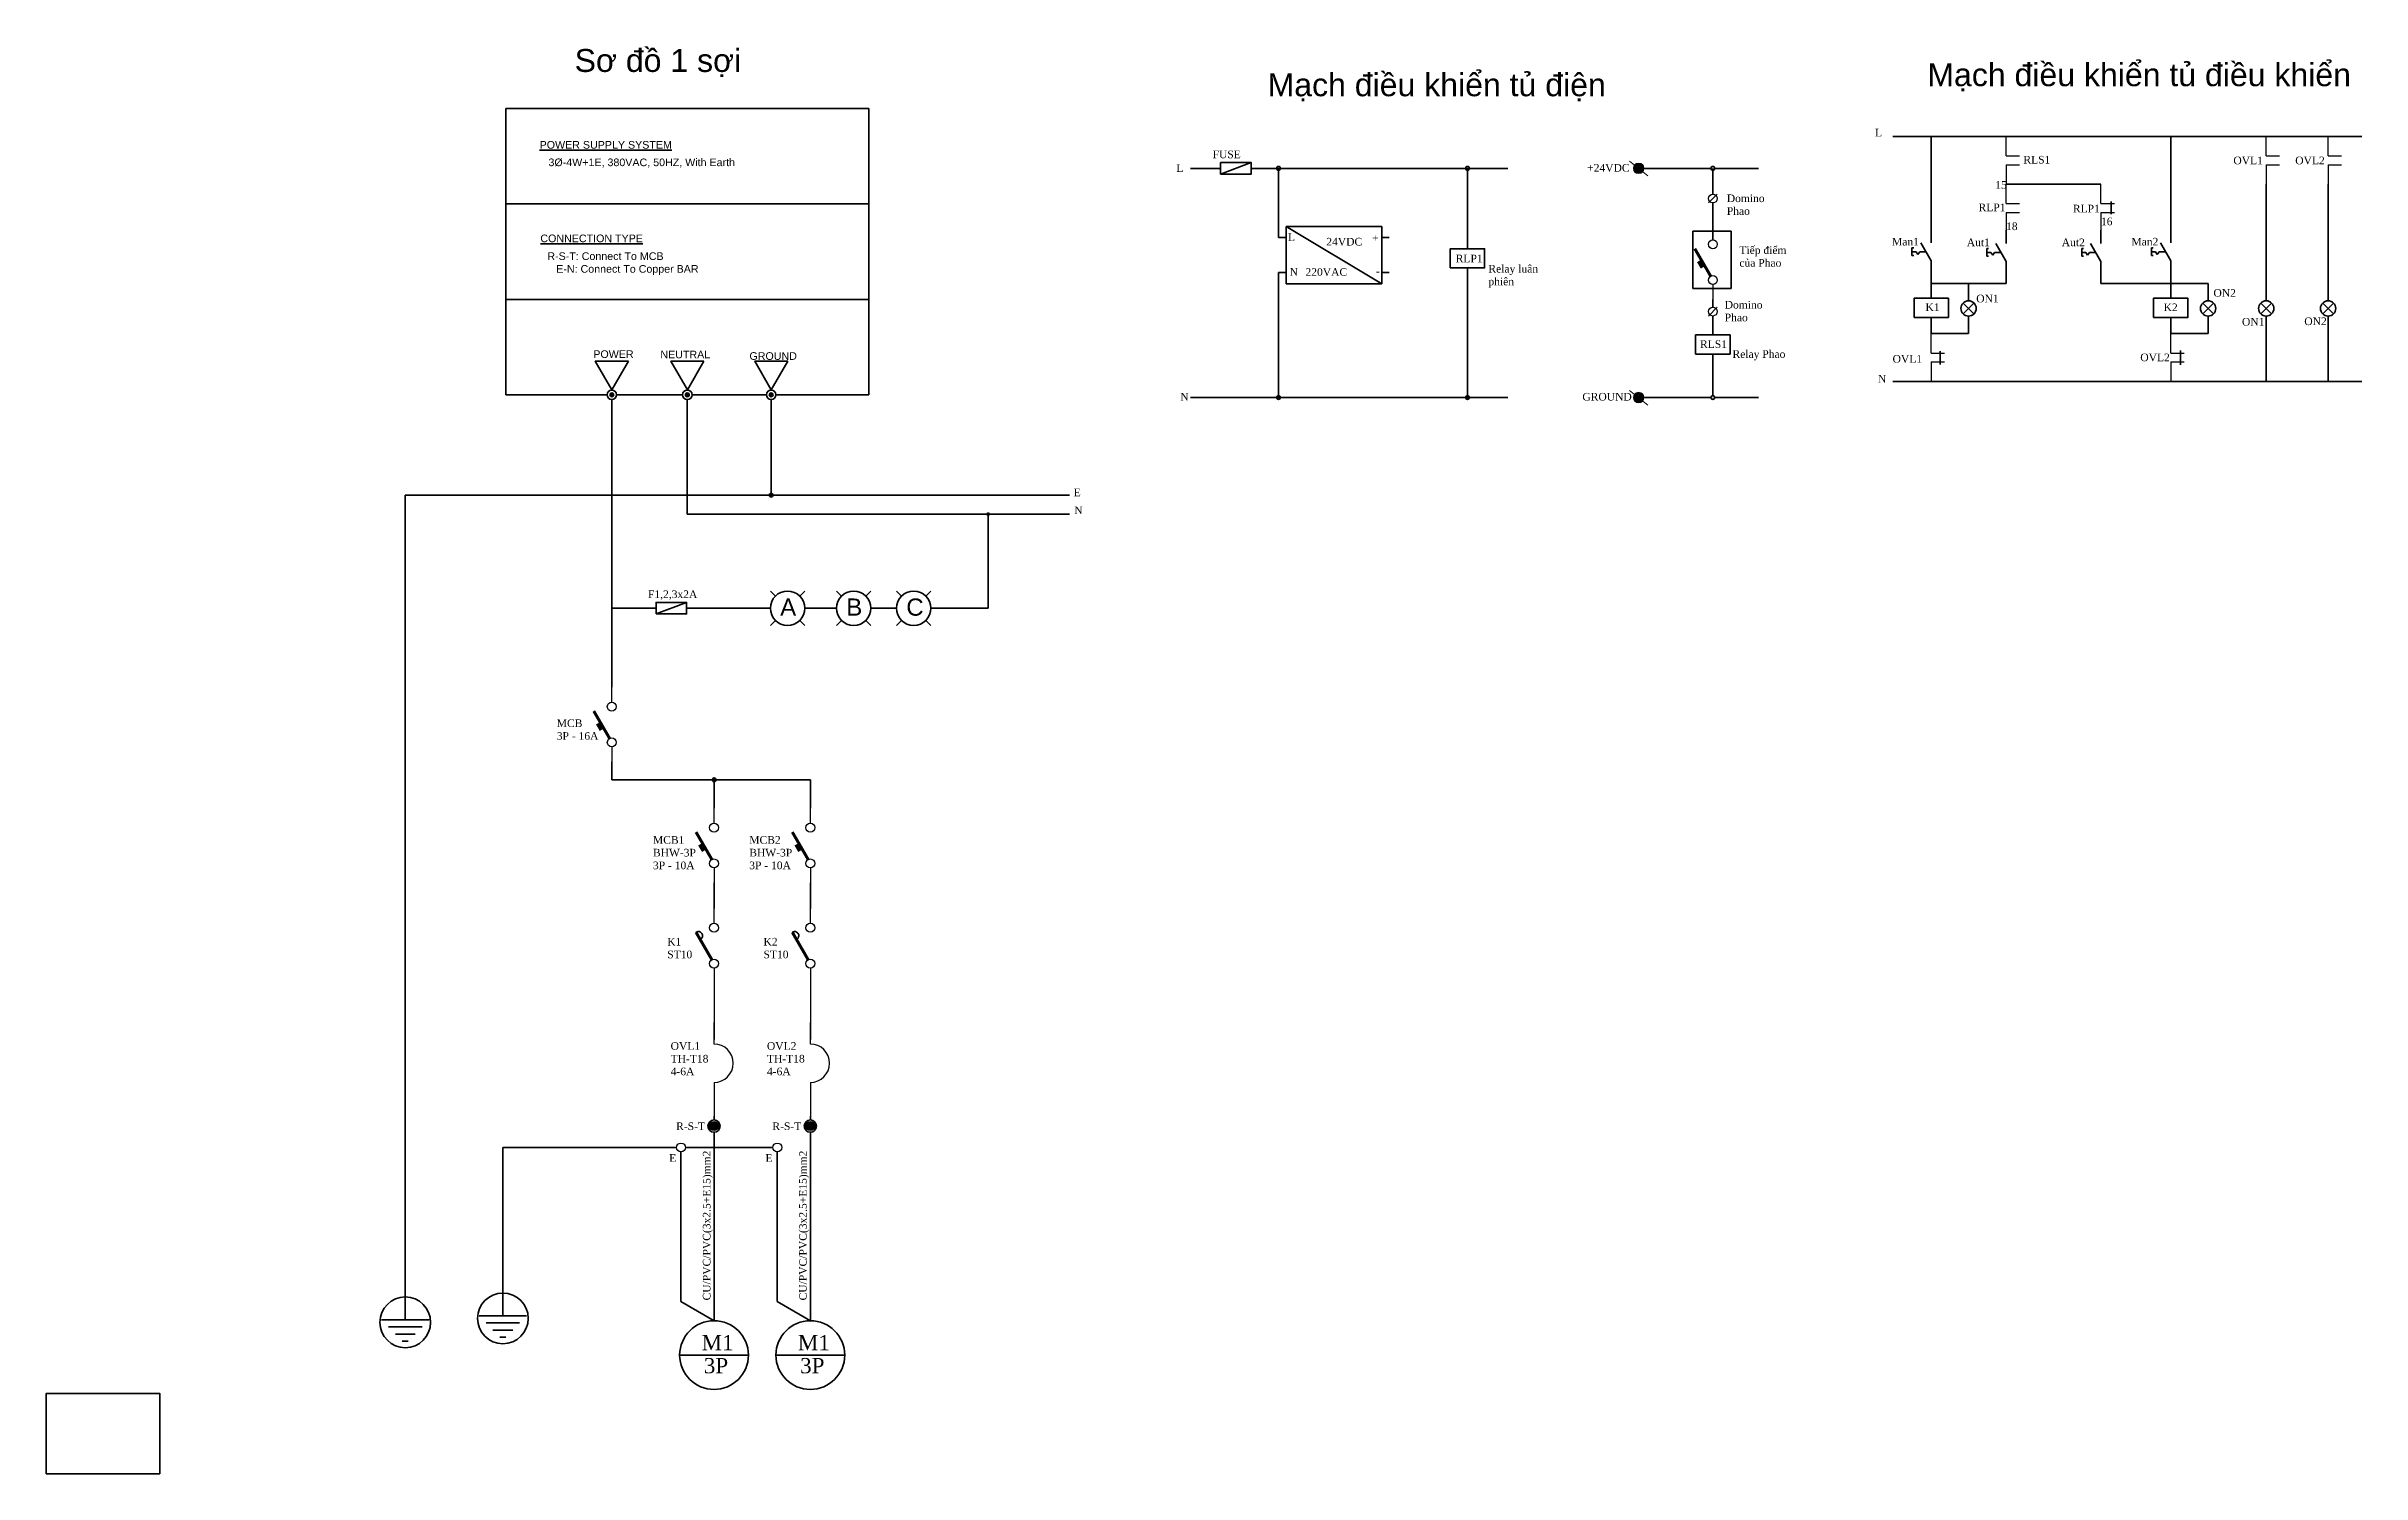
# Model space of a CAD drawing. Header units: millimetres. Extents: x 0 to 31091, y 0 to 17712.
# Drawn here: x 0 to 6061, y 0 to 3737 of the extents above.
import ezdxf

# ---------------------------------------------------------------- set-up
doc = ezdxf.new("R2010")
doc.units = ezdxf.units.MM
doc.header["$MEASUREMENT"] = 0
doc.linetypes.add('DASHED', pattern=[0.75, 0.5, -0.25])
for name, color, linetype in [('0 @ 1', 7, 'Continuous'), ('1-DAY', 4, 'DASHED'), ('CHUTO', 3, 'Continuous'), ('MANH', 8, 'Continuous'), ('PHU KIEN', 7, 'Continuous'), ('TBD', 2, 'Continuous')]:
    doc.layers.add(name, color=color, linetype=linetype)
for name, color, linetype, lineweight in [('0---TBD---SD', 2, 'Continuous', 25), ('MAIN', 3, 'Continuous', 15), ('NetDam', 7, 'Continuous', 35)]:
    doc.layers.add(name, color=color, linetype=linetype, lineweight=lineweight)
doc.styles.get("Standard").update_dxf_attribs({"font": 'arial.ttf'})

# ---------------------------------------------------------------- blocks, each defined once
blk = doc.blocks.new('di2')
at = {"layer": 'TBD', "color": 0}
for p, q in [((0, 500), (0, 625)), ((0, 125), (0, 0))]:
    blk.add_line(p, q, dxfattribs=at)
for points, const_width in [([(-18, 195), (-151, 425)], 25), ([(-88, 266), (-120, 320)], 30)]:
    blk.add_lwpolyline(points, dxfattribs=dict(at, const_width=const_width))
for centre in [(0, 462), (0, 162)]:
    blk.add_circle(centre, 37.5, dxfattribs=at)
blk = doc.blocks.new('Nguon24v')
at = {"layer": 'NetDam', "color": 0}
for p, q in [((4330.5, 2561), (4310.5, 2561)), ((4330.5, 2590), (4580.5, 2440)), ((4580.5, 2561), (4600.5, 2561)), ((4330.5, 2470), (4310.5, 2470)), ((4580.5, 2470), (4600.5, 2470))]:
    blk.add_line(p, q, dxfattribs=at)
blk.add_lwpolyline([(4330.5, 2440), (4580.5, 2440), (4580.5, 2590), (4330.5, 2590)], close=True, dxfattribs=at)
at = {"char_height": 20, "attachment_point": 1}
for s, insert in [('{\\fTimes New Roman|b0|i0|c0|p18;L}', (4335, 2571.8)), ('{\\fTimes New Roman|b0|i0|c0|p18;24VDC}', (4435.5, 2560.3)), ('{\\fTimes New Roman|b0|i0|c0|p18;+}', (4555, 2569.8)), ('{\\fTimes New Roman|b0|i0|c0|p18;N}', (4339.5, 2481.3)), ('{\\fTimes New Roman|b0|i0|c0|p18;220VAC}', (4381, 2480.9)), ('{\\fTimes New Roman|b0|i0|c0|p18;-}', (4565.8, 2483.4))]:
    blk.add_mtext_dynamic_manual_height_columns(s, width=136, gutter_width=1, heights=[0], dxfattribs=dict(at, insert=insert))
blk = doc.blocks.new('Nguon24VDC')
at = {"layer": 'NetDam', "color": 0}
blk.add_blockref('Nguon24v', (0, 0), dxfattribs=at)
blk = doc.blocks.new('TDM')
at = {"layer": '0---TBD---SD', "color": 7}
for p, q in [((334849, 442398), (334849, 442782)), ((334849, 442398), (335027, 442398)), ((334938, 442398), (335115, 442398)), ((334849, 442221), (334849, 441837)), ((334849, 442221), (335027, 442221)), ((334938, 442221), (335115, 442221))]:
    blk.add_line(p, q, dxfattribs=at)

msp = doc.modelspace()

# ---------------------------------------------------------------- hatches: boundary and pattern name
at = {"layer": 'NetDam'}
h = msp.add_hatch(color=256, dxfattribs=at)
h.dxf.hatch_style = 1
h.paths.add_polyline_path([(3225.6, 2822.3), (3225.6, 2817.3), (3230.6, 2817.3, 0.414214)])
h.paths.add_polyline_path([(3230.6, 2817.3), (3220.6, 2817.3, 1)])
h.paths.add_polyline_path([(3225.6, 2822.3, 0.414214), (3220.6, 2817.3), (3225.6, 2817.3)])
h.paths.add_polyline_path([(3720.2, 2822.3, 0.414214), (3715.2, 2817.3), (3720.2, 2817.3)])
h.paths.add_polyline_path([(3720.2, 2822.3), (3720.2, 2817.3), (3725.2, 2817.3, 0.414214)])
h.paths.add_polyline_path([(3725.2, 2817.3), (3715.2, 2817.3, 1)])
h.paths.add_polyline_path([(3715.2, 3417.3), (3725.2, 3417.3, 1)])
h.paths.add_polyline_path([(3720.2, 3417.3), (3715.2, 3417.3, 0.414214), (3720.2, 3412.3)])
h.paths.add_polyline_path([(3725.2, 3417.3), (3720.2, 3417.3), (3720.2, 3412.3, 0.414214)])
h.paths.add_polyline_path([(3220.6, 3417.3), (3230.6, 3417.3, 1)])
h.paths.add_polyline_path([(3225.6, 3417.3), (3220.6, 3417.3, 0.414214), (3225.6, 3412.3)])
h.paths.add_polyline_path([(3230.6, 3417.3), (3225.6, 3417.3), (3225.6, 3412.3, 0.414214)])
h = msp.add_hatch(color=256, dxfattribs=at)
h.dxf.hatch_style = 1
h.paths.add_polyline_path([(4157.2, 3425.5), (4178.7, 3408.3, 0.179913), (4182, 3417.3, 0.722077)])
h.paths.add_polyline_path([(4157.2, 3425.5, 0.161389), (4154.5, 3417.3, 0.695041), (4178.7, 3408.3)])
h = msp.add_hatch(color=256, dxfattribs=at)
h.dxf.hatch_style = 1
h.paths.add_polyline_path([(4367.5, 2817.3, 1), (4357.5, 2817.3, 1)])
h.paths.add_polyline_path([(4357.5, 3417.3, 1), (4367.5, 3417.3, 1)])
h = msp.add_hatch(color=0, dxfattribs=at)
h.dxf.hatch_style = 1
h.paths.add_polyline_path([(1485.3, 2824.5, 1), (1475.3, 2824.5, 1)])
h = msp.add_hatch(color=0, dxfattribs=at)
h.dxf.hatch_style = 1
h.paths.add_polyline_path([(1683, 2824.5, 1), (1673, 2824.5, 1)])
h = msp.add_hatch(color=0, dxfattribs=at)
h.dxf.hatch_style = 1
h.paths.add_polyline_path([(1902.5, 2824.5, 1), (1892.5, 2824.5, 1)])
h = msp.add_hatch(color=256, dxfattribs=at)
h.dxf.hatch_style = 1
h.paths.add_polyline_path([(4157.2, 2825.5), (4178.7, 2808.3, 0.179913), (4182, 2817.3, 0.722077)])
h.paths.add_polyline_path([(4157.2, 2825.5, 0.161389), (4154.5, 2817.3, 0.695041), (4178.7, 2808.3)])
h = msp.add_hatch(color=256, dxfattribs=at)
h.dxf.hatch_style = 1
h.paths.add_polyline_path([(1892.5, 2562, 1), (1902.5, 2562, 1)])
h = msp.add_hatch(color=256, dxfattribs=at)
h.dxf.hatch_style = 1
h.paths.add_polyline_path([(2460.5, 2512, 1), (2470.5, 2512, 1)])
h = msp.add_hatch(color=256, dxfattribs=at)
h.dxf.hatch_style = 1
h.paths.add_polyline_path([(1742.9, 1816.5), (1752.9, 1816.5, 1)])
h.paths.add_polyline_path([(1752.9, 1816.5), (1747.9, 1816.5), (1747.9, 1811.5, 0.414214)])
h.paths.add_polyline_path([(1747.9, 1816.5), (1742.9, 1816.5, 0.414214), (1747.9, 1811.5)])
h = msp.add_hatch(color=256, dxfattribs=at)
h.dxf.hatch_style = 1
h.paths.add_polyline_path([(1759.6, 910, 1), (1736.2, 910, 1)])
h = msp.add_hatch(color=256, dxfattribs=at)
h.dxf.hatch_style = 1
h.paths.add_polyline_path([(2011.7, 910, 1), (1988.3, 910, 1)])

# ---------------------------------------------------------------- linework, layer by layer
at = {"layer": 'CHUTO', "color": 7}
for p, q in [((1747.9, 1124.9), (1747.9, 1181.1)), ((2000, 1124.9), (2000, 1181.1)), ((1747.9, 1024.2), (1747.9, 926.3)), ((2000, 1024.2), (2000, 926.3))]:
    msp.add_line(p, q, dxfattribs=at)
at = {"layer": 'MAIN', "color": 7}
for p, q in [((4144.2, 3436), (4192, 3397.7)), ((4144.2, 2836), (4192, 2797.7))]:
    msp.add_line(p, q, dxfattribs=at)
for centre in [(4168.2, 3417.3), (4168.2, 2817.3)]:
    msp.add_circle(centre, 13.8, dxfattribs=at)
at = {"layer": 'MANH', "color": 7, "ltscale": 100}
for centre in [(1747.9, 1074.5), (2000, 1074.5)]:
    msp.add_arc(centre, 50.3, 270, 90, dxfattribs=at)
at = {"layer": 'NetDam', "color": 0}
for p, q in [((1203, 3574.1), (2152.9, 3574.1)), ((1203, 3324.2), (1203, 3574.1)), ((2153, 3324.2), (2153, 3574)), ((4934.1, 3500.8), (4834.1, 3500.8)), ((4934.1, 3370.2), (4934.1, 3500.8)), ((4934.1, 3500.8), (5561, 3500.8)), ((5561, 3370.2), (5561, 3500.8)), ((5561, 3500.8), (6061, 3500.8)), ((3064, 3417.3), (2995.5, 3417.3)), ((3164, 3417.3), (3825.7, 3417.3)), ((3225.6, 3236), (3225.6, 3417.3)), ((3720.2, 3236.6), (3720.2, 3417.3)), ((4182, 3417.3), (4357.5, 3417.3)), ((4362.5, 3417.3), (4362.5, 3370)), ((4367.5, 3417.3), (4482, 3417.3)), ((4350.8, 3326.6), (4374.2, 3350)), ((4362.5, 3350), (4362.5, 3370)), ((4934.1, 3370.2), (4934.1, 3257)), ((5130, 3375.9), (5378.5, 3375.9)), ((5561, 3370.2), (5561, 3257)), ((5811, 3375.9), (5811, 3115.5)), ((5973, 3375.9), (5973, 3115.5)), ((1203, 3324.2), (1203, 3074.3)), ((1203.1, 3324.1), (2152.9, 3324.1)), ((2153, 3324.2), (2153, 3074.4)), ((4362.5, 3326.6), (4362.5, 3306.6)), ((4362.5, 3230.4), (4362.5, 3306.6)), ((5405.5, 3330.5), (5405.5, 3297)), ((3720.2, 3206.6), (3720.2, 3236.6)), ((4934.1, 3175.5), (4907.1, 3222.5)), ((4934.1, 3248.5), (4934.1, 3257)), ((4934.1, 3222.5), (4934.1, 3248.5)), ((5130, 3173.8), (5103, 3220.8)), ((5130, 3246.8), (5130, 3255.2)), ((5130, 3220.8), (5130, 3246.8)), ((5378.5, 3173.8), (5351.5, 3220.8)), ((5378.5, 3246.8), (5378.5, 3255.2)), ((5378.5, 3220.8), (5378.5, 3246.8)), ((5561, 3175.5), (5534, 3222.5)), ((5561, 3248.5), (5561, 3257)), ((5561, 3222.5), (5561, 3248.5)), ((3720.2, 3156.6), (3720.2, 3126.6)), ((4883.6, 3199), (4883.6, 3209)), ((4883.6, 3209), (4888.6, 3209)), ((4883.6, 3199), (4883.6, 3189)), ((4883.6, 3199), (4892.1, 3199)), ((4883.6, 3189), (4888.6, 3189)), ((4894.6, 3199), (4892.1, 3199)), ((4899.1, 3192), (4894.6, 3199)), ((4904.1, 3199), (4899.1, 3192)), ((4904.1, 3199), (4908.1, 3199)), ((4908.1, 3199), (4920.6, 3199)), ((4934.1, 3175.5), (4934.1, 3139.6)), ((5079.5, 3197.2), (5079.5, 3207.2)), ((5079.5, 3207.2), (5084.5, 3207.2)), ((5079.5, 3197.2), (5079.5, 3187.2)), ((5079.5, 3197.2), (5088, 3197.2)), ((5079.5, 3187.2), (5084.5, 3187.2)), ((5090.5, 3197.2), (5088, 3197.2)), ((5095, 3190.2), (5090.5, 3197.2)), ((5100, 3197.2), (5095, 3190.2)), ((5100, 3197.2), (5104, 3197.2)), ((5104, 3197.2), (5116.5, 3197.2)), ((5130, 3173.8), (5130, 3137.8)), ((5328, 3197.2), (5328, 3207.2)), ((5328, 3207.2), (5333, 3207.2)), ((5328, 3197.2), (5328, 3187.2)), ((5328, 3197.2), (5336.5, 3197.2)), ((5328, 3187.2), (5333, 3187.2)), ((5339, 3197.2), (5336.5, 3197.2)), ((5343.5, 3190.2), (5339, 3197.2)), ((5348.5, 3197.2), (5343.5, 3190.2)), ((5348.5, 3197.2), (5352.5, 3197.2)), ((5352.5, 3197.2), (5365, 3197.2)), ((5378.5, 3173.8), (5378.5, 3137.8)), ((5510.5, 3199), (5510.5, 3209)), ((5510.5, 3209), (5515.5, 3209)), ((5510.5, 3199), (5510.5, 3189)), ((5510.5, 3199), (5519, 3199)), ((5510.5, 3189), (5515.5, 3189)), ((5521.5, 3199), (5519, 3199)), ((5526, 3192), (5521.5, 3199)), ((5531, 3199), (5526, 3192)), ((5531, 3199), (5535, 3199)), ((5535, 3199), (5547.5, 3199)), ((5561, 3175.5), (5561, 3139.6)), ((3225.6, 3145), (3225.6, 2817.3)), ((3720.2, 3126.6), (3720.2, 2817.3)), ((4934.1, 3139.6), (4934.1, 3107)), ((5032, 3115.5), (4934.1, 3115.5)), ((4934.1, 3077), (4934.1, 3107)), ((5032, 3090.7), (5032, 3115.5)), ((5032, 3115.5), (5130, 3115.5)), ((5130, 3115.5), (5130, 3137.8)), ((5378.5, 3137.8), (5378.5, 3115.5)), ((5378.5, 3115.5), (5581.5, 3115.5)), ((5561, 3139.6), (5561, 3107)), ((5658.9, 3115.5), (5561, 3115.5)), ((5561, 3077), (5561, 3107)), ((5658.9, 3090.7), (5658.9, 3115.5)), ((5811, 3090.7), (5811, 3115.5)), ((5973, 3090.7), (5973, 3115.5)), ((1203, 3074.3), (2152.9, 3074.3)), ((1203, 2824.4), (1203, 3074.3)), ((2153, 2824.4), (2153, 3074.2)), ((4350.8, 3030.7), (4374.2, 3054.1)), ((4362.5, 3054.1), (4362.5, 3074.1)), ((4362.5, 3030.7), (4362.5, 3010.7)), ((5017.9, 3064.6), (5046.1, 3036.4)), ((5046.1, 3064.6), (5017.9, 3036.4)), ((5032, 3070.7), (5032, 3090.7)), ((5032, 3070.5), (5032, 3070.7)), ((5644.8, 3064.6), (5673, 3036.4)), ((5673, 3064.6), (5644.8, 3036.4)), ((5658.9, 3070.7), (5658.9, 3090.7)), ((5658.9, 3070.5), (5658.9, 3070.7)), ((5796.9, 3064.6), (5825.1, 3036.4)), ((5825.1, 3064.6), (5796.9, 3036.4)), ((5811, 3070.7), (5811, 3090.7)), ((5811, 3070.5), (5811, 3070.7)), ((5811, 3030.5), (5811, 3010.5)), ((5958.9, 3064.6), (5987.1, 3036.4)), ((5987.1, 3064.6), (5958.9, 3036.4)), ((5973, 3070.7), (5973, 3090.7)), ((5973, 3070.5), (5973, 3070.7)), ((5973, 3030.5), (5973, 3010.5)), ((4362.5, 2981.2), (4362.5, 3011.2)), ((4934.1, 3027), (4934.1, 2997)), ((4934.1, 2997), (4934.1, 2984.5)), ((5032, 2984.5), (4934.1, 2984.5)), ((5032, 3030.5), (5032, 3010.5)), ((5032, 3010.5), (5032, 2984.5)), ((5561, 3027), (5561, 2997)), ((5561, 2997), (5561, 2984.5)), ((5658.9, 2984.5), (5561, 2984.5)), ((5658.9, 3030.5), (5658.9, 3010.5)), ((5658.9, 3010.5), (5658.9, 2984.5)), ((5811, 3010.5), (5811, 2984.5)), ((5811, 2984.5), (5811, 2859.6)), ((5973, 3010.5), (5973, 2984.5)), ((5973, 2984.5), (5973, 2859.6)), ((4362.5, 2931.2), (4362.5, 2822.3)), ((4958, 2939), (4958, 2904)), ((5587, 2940), (5587, 2902.5)), ((4934.1, 2859.6), (4834.1, 2859.6)), ((4934.1, 2859.6), (5561, 2859.6)), ((5561, 2859.6), (6061, 2859.6)), ((1203.1, 2824.5), (1467.8, 2824.5)), ((1492.8, 2824.5), (1665.5, 2824.5)), ((1690.5, 2824.5), (1885, 2824.5)), ((1910, 2824.5), (2152.9, 2824.5)), ((3164, 2817.3), (2995.5, 2817.3)), ((3164, 2817.3), (3825.7, 2817.3)), ((4182, 2817.3), (4357.5, 2817.3)), ((4367.5, 2817.3), (4482, 2817.3)), ((939.5, 2562), (939.5, 403)), ((1480.3, 1863.7), (1480.3, 1816.5)), ((1480.3, 1816.5), (2000, 1816.5)), ((1747.9, 1742.2), (1747.9, 1816.5)), ((2000, 1742.2), (2000, 1816.5)), ((1747.9, 1546.9), (1747.9, 1480)), ((2000, 1546.9), (2000, 1480)), ((1747.9, 926), (1747.9, 936)), ((2000, 926), (2000, 936)), ((1649.6, 854), (1195, 854)), ((1195, 854), (1195, 413.3)), ((1902, 854), (1673, 854)), ((1747.9, 894), (1747.9, 400.5)), ((2000, 894), (2000, 400.5)), ((1661.3, 838), (1661.3, 842.3)), ((1661.3, 450.5), (1661.3, 842.3)), ((1913.4, 838), (1913.4, 842.3)), ((1913.4, 450.5), (1913.4, 842.3)), ((1913.4, 842.3), (1913.4, 842.3)), ((1747.9, 400.5), (1747.9, 520.5)), ((2000, 400.5), (2000, 520.5)), ((1747.9, 400.5), (1661.3, 450.5)), ((2000, 400.5), (1913.4, 450.5)), ((877.3, 403), (1001.8, 403)), ((895.5, 384.3), (983.6, 384.3)), ((913.7, 365.6), (965.4, 365.6)), ((1132.8, 413.3), (1257.2, 413.3)), ((1151, 394.6), (1239, 394.6)), ((1169.2, 375.9), (1220.8, 375.9)), ((931.9, 347), (947.2, 347)), ((1187.4, 357.3), (1202.6, 357.3)), ((1657.9, 310.5), (1837.9, 310.5)), ((1910, 310.5), (2090, 310.5))]:
    msp.add_line(p, q, dxfattribs=at)
at = {"layer": 'NetDam'}
for p, q in [((3074, 3417.3), (3064, 3417.3)), ((3074, 3402.3), (3154, 3432.3)), ((3154, 3417.3), (3164, 3417.3)), ((1480.3, 2812), (1480.3, 2812)), ((1480.3, 2812), (1480.3, 2265.8)), ((1678, 2812), (1678, 2512)), ((1897.5, 2812), (1897.5, 2567)), ((1892.5, 2562), (939.5, 2562)), ((1902.5, 2562), (2678, 2562)), ((1678, 2512), (2678, 2512)), ((2465.5, 2265.8), (2465.5, 2512)), ((1895.3, 2310.8), (1908.5, 2297.7)), ((1985.3, 2310.8), (1972.2, 2297.7)), ((2068.4, 2310.8), (2081.6, 2297.7)), ((2158.4, 2310.8), (2145.2, 2297.7)), ((2225.5, 2310.8), (2238.7, 2297.7)), ((2315.5, 2310.8), (2302.3, 2297.7)), ((1480.3, 2265.8), (1586, 2265.8)), ((1480.3, 2265.8), (1480.3, 2059)), ((1596, 2265.8), (1586, 2265.8)), ((1596, 2250.8), (1676, 2280.8)), ((1676, 2265.8), (1686, 2265.8)), ((1895.3, 2265.8), (1686, 2265.8)), ((1985.3, 2265.8), (2068.4, 2265.8)), ((2158.4, 2265.8), (2225.5, 2265.8)), ((2315.5, 2265.8), (2465.5, 2265.8)), ((1908.5, 2234), (1895.3, 2220.8)), ((1972.2, 2234), (1985.3, 2220.8)), ((2081.6, 2234), (2068.4, 2220.8)), ((2145.2, 2234), (2158.4, 2220.8)), ((2238.7, 2234), (2225.5, 2220.8)), ((2302.3, 2234), (2315.5, 2220.8))]:
    msp.add_line(p, q, dxfattribs=at)
for points in [[(3074, 3402.3), (3154, 3402.3), (3154, 3432.3), (3074, 3432.3)], [(1596, 2250.8), (1676, 2250.8), (1676, 2280.8), (1596, 2280.8)]]:
    msp.add_lwpolyline(points, close=True, dxfattribs=at)
at = {"layer": 'NetDam', "color": 0}
for points in [[(4310.3, 3102.8), (4410.3, 3102.8), (4410.3, 3252.8), (4310.3, 3252.8)], [(3675.2, 3156.6), (3765.2, 3156.6), (3765.2, 3206.6), (3675.2, 3206.6)], [(4889.1, 3027), (4979.1, 3027), (4979.1, 3077), (4889.1, 3077)], [(5516, 3027), (5606, 3027), (5606, 3077), (5516, 3077)], [(4317.5, 2931.2), (4407.5, 2931.2), (4407.5, 2981.2), (4317.5, 2981.2)], [(1523.7, 2912.1), (1437.1, 2912.1), (1480.4, 2837.1)], [(1721.5, 2912.1), (1634.9, 2912.1), (1678.2, 2837.1)], [(1941, 2912.1), (1854.4, 2912.1), (1897.7, 2837.1)], [(0, 0), (0, 210), (297, 210), (297, 0), (0, 0)]]:
    msp.add_lwpolyline(points, close=True, dxfattribs=at)
for centre, radius in [((3225.6, 3417.3), 5), ((3720.2, 3417.3), 5), ((4362.5, 3417.3), 5), ((5032, 3050.5), 20), ((5658.9, 3050.5), 20), ((5811, 3050.5), 20), ((5973, 3050.5), 20), ((1480.3, 2824.5), 12.5), ((1480.3, 2824.5), 5), ((1678, 2824.5), 12.5), ((1678, 2824.5), 5), ((1897.5, 2824.5), 12.5), ((1897.5, 2824.5), 5), ((3225.6, 2817.3), 5), ((3720.2, 2817.3), 5), ((4362.5, 2817.3), 5), ((1747.9, 910), 16), ((2000, 910), 16), ((939.7, 396.2), 66.4), ((1195.1, 406.6), 66.4), ((1747.9, 310.5), 90), ((2000, 310.5), 90)]:
    msp.add_circle(centre, radius, dxfattribs=at)
at = {"layer": 'NetDam'}
for centre, radius in [((1897.5, 2562), 5), ((1940.3, 2265.8), 45), ((2113.4, 2265.8), 45), ((2270.5, 2265.8), 45), ((1747.9, 1816.5), 5)]:
    msp.add_circle(centre, radius, dxfattribs=at)
at = {"layer": 'NetDam', "color": 0}
for centre, radius, start, end in [((2152.9, 3574), 0.1, 0, 90), ((1203.1, 3324.2), 0.1, 180, 270), ((2152.9, 3324.2), 0.1, 270, 0), ((1706.7, 1408.2), 11.1, 297.20813, 122.79187), ((1958.8, 1408.2), 11.1, 297.20813, 122.79187)]:
    msp.add_arc(centre, radius, start, end, dxfattribs=at)
at = {"layer": 'TBD', "color": 0}
for p, q in [((1747.9, 1440.9), (1747.9, 1480)), ((2000, 1440.9), (2000, 1480)), ((1747.9, 1323.7), (1747.9, 1136.4)), ((2000, 1323.7), (2000, 1136.4))]:
    msp.add_line(p, q, dxfattribs=at)
at = {"layer": 'TBD', "color": 0, "const_width": 7.81}
for points in [[(1742.2, 1345.7), (1700.7, 1417.5)], [(1994.2, 1345.7), (1952.8, 1417.5)]]:
    msp.add_lwpolyline(points, dxfattribs=at)
at = {"layer": 'TBD', "color": 0}
for centre in [(4362.5, 3338.3), (4362.5, 3042.4), (1747.9, 1429.2), (2000, 1429.2), (1747.9, 1335.5), (2000, 1335.5), (1747.9, 910), (2000, 910), (1661.3, 854), (1913.7, 854)]:
    msp.add_circle(centre, 11.7, dxfattribs=at)

# ---------------------------------------------------------------- block references
at = {"layer": '1-DAY', "color": 0, "xscale": 0.312500000007276, "yscale": 0.312500000007276, "zscale": 0.312500000007276}
for p in [(4362.5, 3074.1), (1480.3, 1863.7), (1747.9, 1546.9), (2000, 1546.9)]:
    msp.add_blockref('di2', p, dxfattribs=at)
at = {"layer": 'NetDam', "color": 0}
msp.add_blockref('Nguon24VDC', (-1084.9, 675), dxfattribs=at)
at = {"layer": 'PHU KIEN', "color": 9, "xscale": 0.1322222222090932, "yscale": 0.1322222222090932, "zscale": 0.1322222222090932}
for p in [(-39144.5, -55044.8), (-38463.5, -55044.8), (-38301.5, -55044.8), (-39144.5, -55169.7), (-38896, -55169.7), (-39340.4, -55561.1), (-38713.5, -55561.1)]:
    msp.add_blockref('TDM', p, dxfattribs=at)

# ---------------------------------------------------------------- texts
at = {"attachment_point": 1}
for s, width, insert, char_height in [('Sơ đồ 1 sợi', 702.013, (1383, 3729.7), 60), ('Mạch điều khiển tủ điều khiển', 1129.702, (4924, 3692.4), 60), ('Mạch điều khiển tủ điện', 908.662, (3197, 3666.1), 60), ('{\\fTimes New Roman|b0|i0|c0|p18;L}', 136, (4787, 3520.8), 20), ('{\\fTimes New Roman|b0|i0|c0|p18;FUSE}', 136, (3052.9, 3463.8), 20), ('{\\fTimes New Roman|b0|i0|c0|p18;L}', 136, (2958, 3428.1), 20), ('{\\fTimes New Roman|b0|i0|c0|p18;+24VDC}', 136, (4033.5, 3428.6), 20), ('{\\fTimes New Roman|b0|i0|c0|p18;RLS1}', 136, (5175.5, 3449.9), 20), ('{\\fTimes New Roman|b0|i0|c0|p18;Domino Phao}', 136, (4399, 3348.9), 20), ('{\\fTimes New Roman|b0|i0|c0|p18;15}', 136, (5101.7, 3384.1), 20), ('{\\fTimes New Roman|b0|i0|c0|p18;RLP1}', 136, (5058, 3325), 20), ('{\\fTimes New Roman|b0|i0|c0|p18;18}', 136, (5130, 3275.6), 20), ('{\\fTimes New Roman|b0|i0|c0|p18;RLP1}', 136, (5305, 3322), 20), ('{\\fTimes New Roman|b0|i0|c0|p18;16}', 136, (5378.5, 3288.3), 20), ('{\\fTimes New Roman|b0|i0|c0|p18;Tiếp điểm của Phao}', 136, (4432, 3213.2), 20), ('{\\fTimes New Roman|b0|i0|c0|p18;Man1}', 136, (4831.4, 3235.3), 20), ('{\\fTimes New Roman|b0|i0|c0|p18;Aut1}', 136, (5027.3, 3233.5), 20), ('{\\fTimes New Roman|b0|i0|c0|p18;Aut2}', 136, (5275.8, 3233.5), 20), ('{\\fTimes New Roman|b0|i0|c0|p18;Man2}', 136, (5458.3, 3235.3), 20), ('{\\fTimes New Roman|b0|i0|c0|p18;RLP1}', 136, (3689.4, 3191.2), 20), ('{\\fTimes New Roman|b0|i0|c0|p18;Relay luân phiên}', 136, (3775, 3164.5), 20), ('{\\fTimes New Roman|b0|i0|c0|p18;Domino Phao}', 136, (4393.5, 3070.2), 20), ('{\\fTimes New Roman|b0|i0|c0|p18;K1}', 78.993, (4919.1, 3063.9), 20), ('{\\fTimes New Roman|b0|i0|c0|p18;K2}', 78.993, (5542.5, 3063.4), 20), ('{\\fTimes New Roman|b0|i0|c0|p18;RLS1}', 136, (4329, 2967.1), 20), ('{\\fTimes New Roman|b0|i0|c0|p18;Relay Phao}', 136, (4414, 2941.1), 20), ('{\\fTimes New Roman|b0|i0|c0|p18;N}', 136, (4794.5, 2876.3), 20), ('{\\fTimes New Roman|b0|i0|c0|p18;N}', 136, (2968.5, 2829.1), 20), ('{\\fTimes New Roman|b0|i0|c0|p18;GROUND}', 136, (4021, 2829.4), 20), ('{\\fTimes New Roman|b0|i0|c0|p18;E}', 136, (2689.5, 2578.9), 20), ('{\\fTimes New Roman|b0|i0|c0|p18;N}', 136, (2691, 2532), 20), ('{\\fTimes New Roman|b0|i0|c0|p18;F1,2,3x2A}', 136, (1574.9, 2312.3), 20), ('{\\fTimes New Roman|b0|i0|c0|p18;E}', 136, (1630.5, 836.5), 20), ('{\\fTimes New Roman|b0|i0|c0|p18;E}', 136, (1882.6, 836.5), 20)]:
    msp.add_mtext_dynamic_manual_height_columns(s, width=width, gutter_width=1, heights=[0], dxfattribs=dict(at, insert=insert, char_height=char_height))
at = {"color": 0, "attachment_point": 1}
for s, insert, char_height in [('{\\fTimes New Roman|b0|i0|c0|p18;\\C256;OVL1}', (5725.1, 3447.9), 20), ('{\\fTimes New Roman|b0|i0|c0|p18;\\C256;OVL2}', (5887.1, 3447.9), 20), ('{\\fTimes New Roman|b0|i0|c0|p18;\\C256;\\PON2}', (5673, 3134.5), 20), ('{\\fTimes New Roman|b0|i0|c0|p18;\\C256;\\PON1}', (5052, 3119.8), 20), ('{\\fTimes New Roman|b0|i0|c0|p18;\\C256;\\PON1}', (5747.6, 3059), 20), ('{\\fTimes New Roman|b0|i0|c0|p18;\\C256;\\PON2}', (5910.8, 3060.3), 20), ('{\\fTimes New Roman|b0|i0|c0|p18;\\C256;OVL1}', (4833, 2928.5), 20), ('{\\fTimes New Roman|b0|i0|c0|p18;\\C256;OVL2}', (5481.5, 2932.4), 20), ('{\\fTimes New Roman|b0|i0|c0|p18;\\C256;MCB\\P3P - 16A}', (1336.2, 1974.7), 20), ('{\\fTimes New Roman|b0|i0|c0|p18;\\C256;MCB1\\PBHW-3P\\P3P - 10A}', (1588, 1669.2), 20), ('{\\fTimes New Roman|b0|i0|c0|p18;\\C256;MCB2\\PBHW-3P\\P3P - 10A}', (1840.1, 1669.2), 20), ('{\\fTimes New Roman|b0|i0|c0|p18;\\C256;K1\\PST10}', (1625.4, 1402.7), 20), ('{\\fTimes New Roman|b0|i0|c0|p18;\\C256;K2\\PST10}', (1877.4, 1402.7), 20), ('{\\fTimes New Roman|b0|i0|c0|p18;\\C256;OVL1\\PTH-T18\\P4-6A}', (1634.3, 1129.8), 20), ('{\\fTimes New Roman|b0|i0|c0|p18;\\C256;OVL2\\PTH-T18\\P4-6A}', (1886.4, 1129.8), 20), ('{\\fTimes New Roman|b0|i0|c0|p18;\\C256;R-S-T}', (1648.7, 919.6), 20), ('{\\fTimes New Roman|b0|i0|c0|p18;\\C256;R-S-T}', (1900.7, 919.6), 20), ('{\\fTimes New Roman|b0|i0|c0|p18;\\C256;M1}', (1715.3, 363.1), 40), ('{\\fTimes New Roman|b0|i0|c0|p18;\\C256;3P}', (1721.1, 302.9), 40), ('{\\fTimes New Roman|b0|i0|c0|p18;\\C256;M1}', (1967.4, 363.1), 40), ('{\\fTimes New Roman|b0|i0|c0|p18;\\C256;3P}', (1973.2, 302.9), 40)]:
    msp.add_mtext_dynamic_manual_height_columns(s, width=136, gutter_width=1, heights=[0], dxfattribs=dict(at, insert=insert, char_height=char_height))
at = {"color": 0, "char_height": 20, "attachment_point": 1, "rotation": 90}
for insert in [(1718.6, 453.6), (1970.7, 453.6)]:
    msp.add_mtext_dynamic_manual_height_columns('{\\fTimes New Roman|b0|i0|c0|p18;\\C256;CU/PVC/PVC(3x2.5+E15)mm2}', width=136, gutter_width=1, heights=[0], dxfattribs=dict(at, insert=insert))
at = {"layer": '0 @ 1', "char_height": 45, "attachment_point": 1}
for s, insert in [('A', (1921, 2291.2)), ('B', (2094.1, 2291.2)), ('C', (2251.2, 2291.2))]:
    msp.add_mtext_dynamic_manual_height_columns(s, width=53.699, gutter_width=0.75, heights=[0], dxfattribs=dict(at, insert=insert))
at = {"layer": 'NetDam', "color": 0, "char_height": 20, "attachment_point": 1}
for s, width, insert in [('{\\fArial|b0|i0|c0|p34;\\LPOWER SUPPLY SYSTEM}', 351.006, (1291.4, 3488.8)), ('3%%C-4W+1E, 380VAC, 50HZ, With Earth', 521.554, (1314.5, 3443)), ('{\\fArial|b0|i0|c0|p34;\\LCONNECTION TYPE}', 351.006, (1293.3, 3243.9)), ('R-S-T: Connect To MCB\\P   E-N: Connect To Copper BAR', 521.554, (1311.6, 3197.4)), ('POWER', 20, (1431.9, 2940.9)), ('NEUTRAL', 20, (1607.5, 2939.9)), ('GROUND', 20, (1840.6, 2935.9))]:
    msp.add_mtext_dynamic_manual_height_columns(s, width=width, gutter_width=0.5, heights=[0], dxfattribs=dict(at, insert=insert))

doc.saveas('drawing.dxf')
